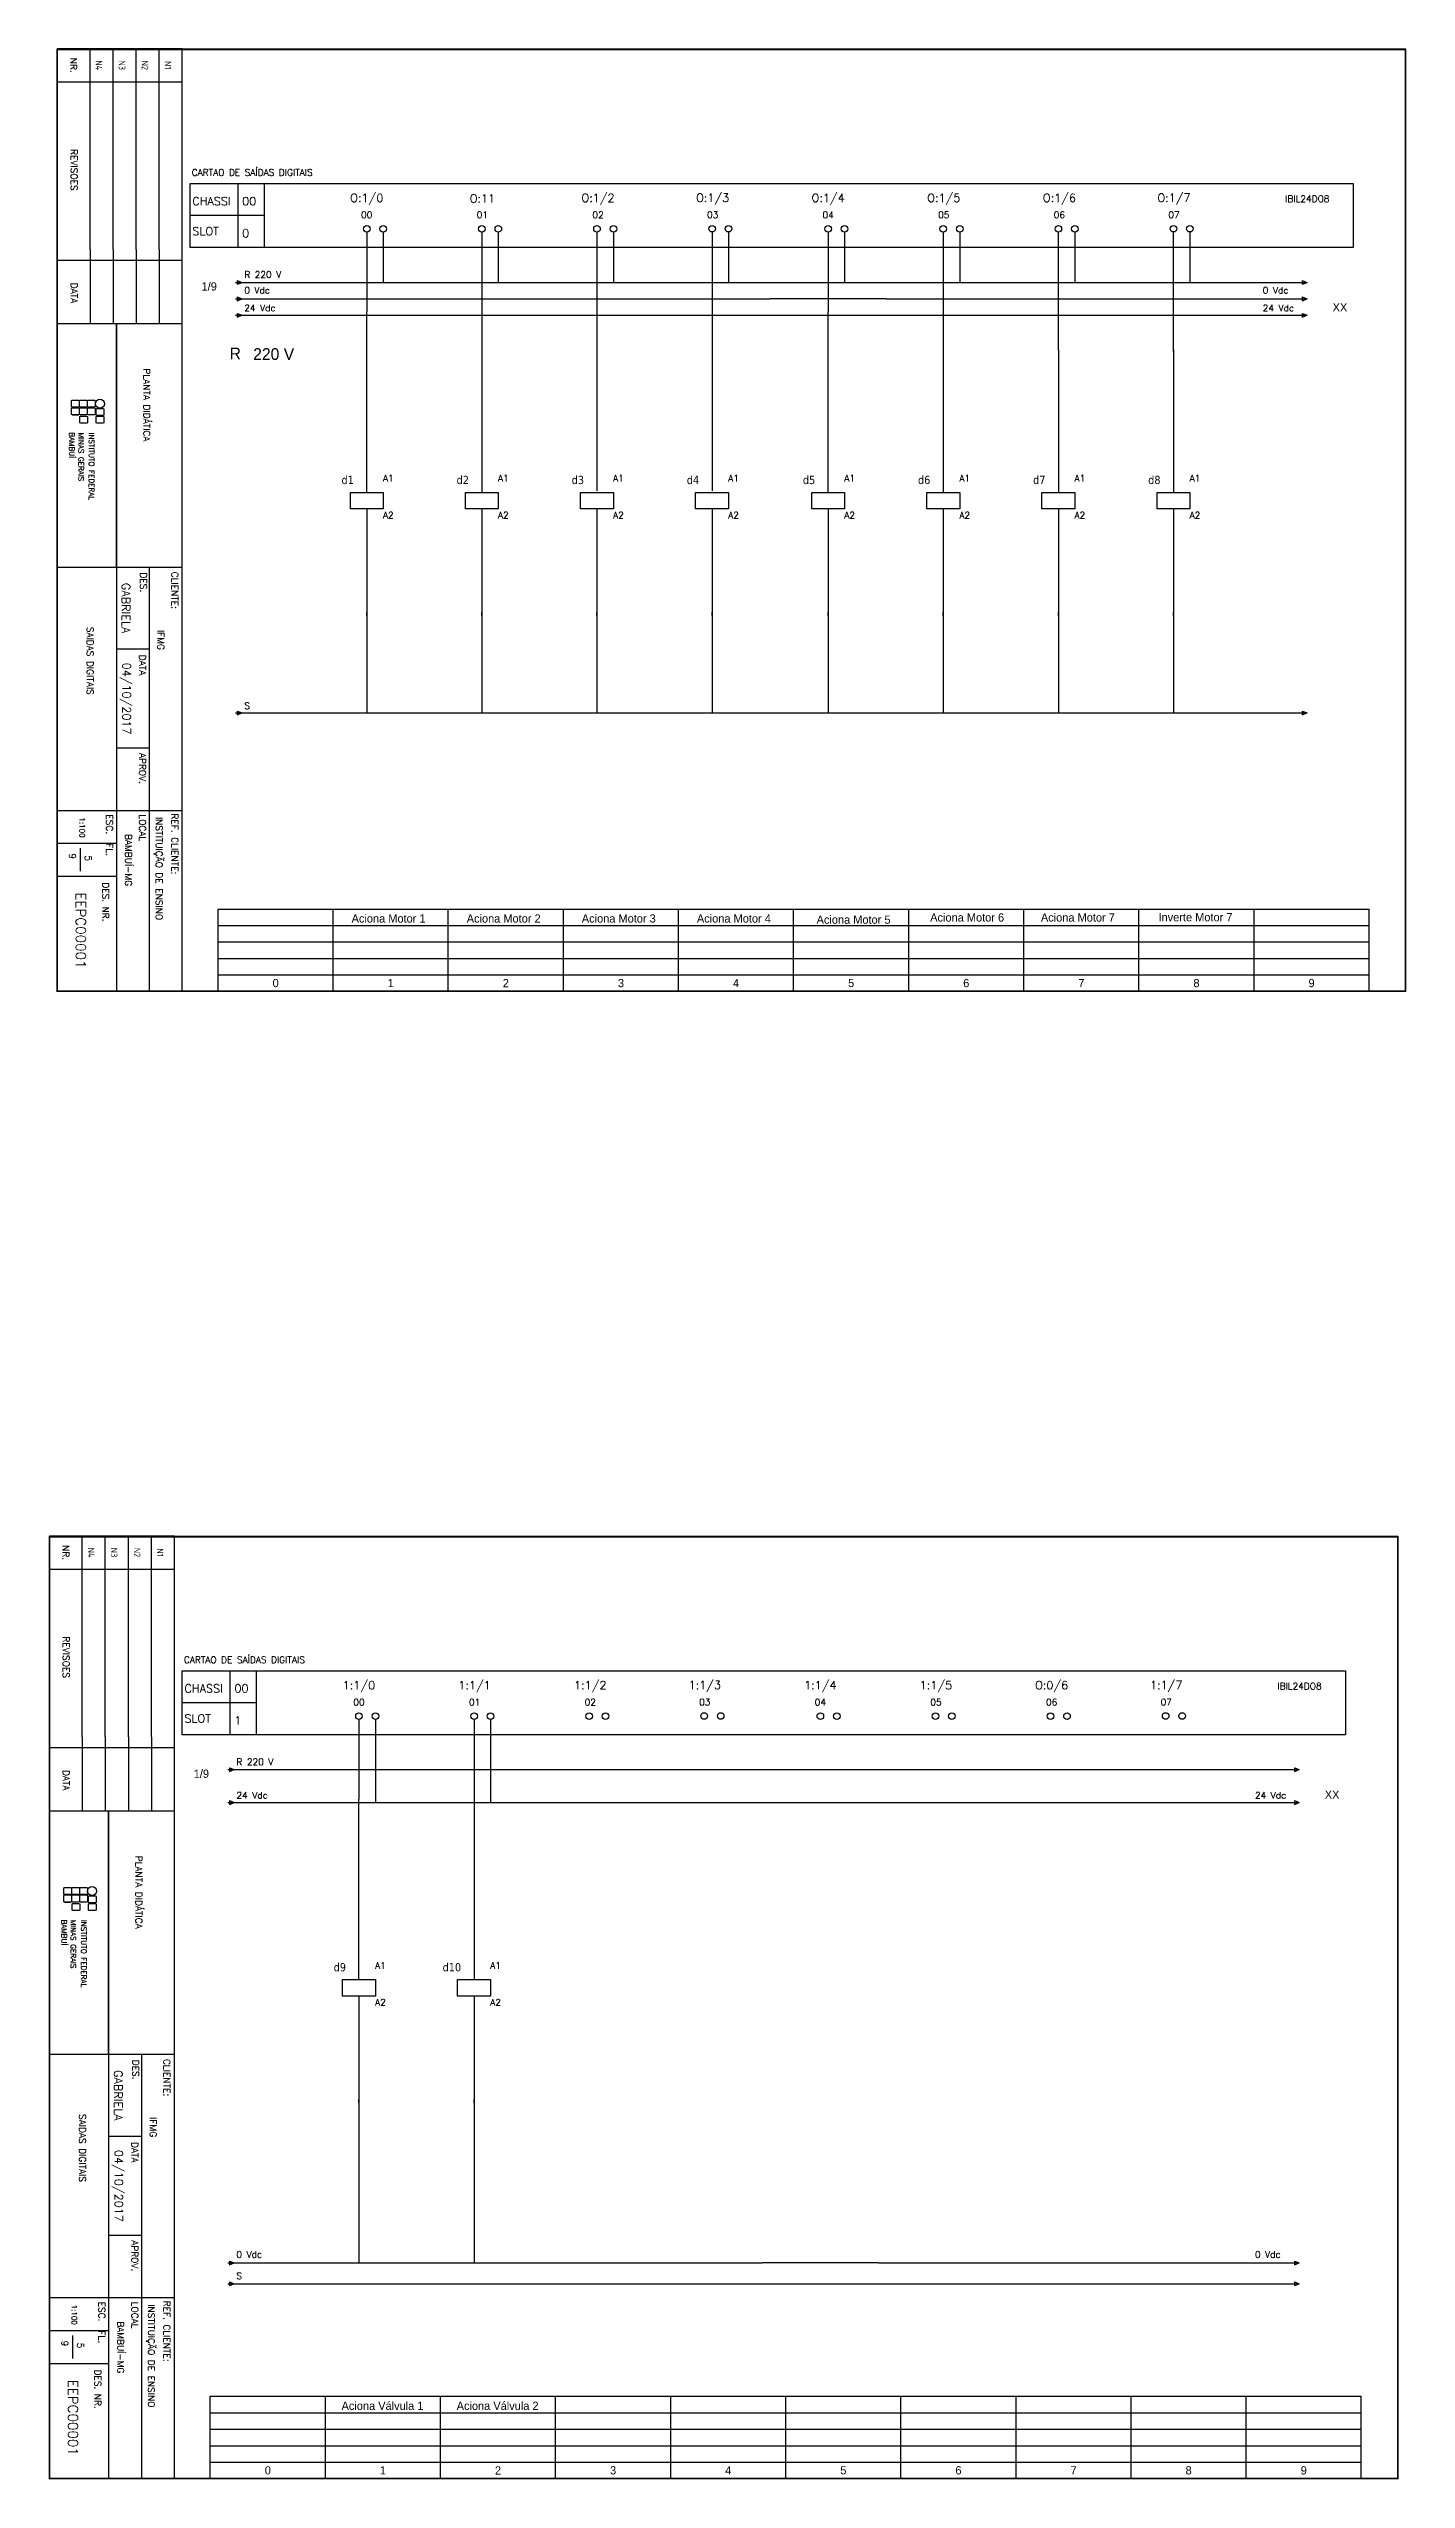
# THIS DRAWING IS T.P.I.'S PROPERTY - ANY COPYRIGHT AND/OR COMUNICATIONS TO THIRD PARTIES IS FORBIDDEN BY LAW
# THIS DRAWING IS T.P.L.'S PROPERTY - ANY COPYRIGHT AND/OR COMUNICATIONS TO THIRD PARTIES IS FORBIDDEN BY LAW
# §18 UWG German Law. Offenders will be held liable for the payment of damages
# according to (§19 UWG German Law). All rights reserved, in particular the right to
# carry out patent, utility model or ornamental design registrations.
# Model space of a CAD drawing. Extents: x -2333 to 4564, y -5034 to 5704.
# Drawn here: x -2333 to 557, y -5034 to 138 of the extents above; entities that cross this region are included whole.
import ezdxf
from ezdxf.enums import TextEntityAlignment as Align

# ---------------------------------------------------------------- set-up
doc = ezdxf.new("R2010")
doc.units = 0
doc.header["$LTSCALE"] = 10
doc.header["$MEASUREMENT"] = 0
doc.layers.get('0').update_dxf_attribs({"linetype": 'CONTINUOUS'})
for name, color, linetype in [('2', 2, 'CONTINUOUS'), ('2T', 3, 'CONTINUOUS'), ('3', 12, 'CONTINUOUS'), ('KADER', 2, 'CONTINUOUS'), ('LEG', 7, 'CONTINUOUS')]:
    doc.layers.add(name, color=color, linetype=linetype)
doc.styles.add('HNSTYLE', font='HEIN.SHX', dxfattribs={"height": 3.5})
doc.styles.add('ROMANS', font='romans')
doc.styles.add('ROMANT', font='romant')
doc.styles.get("Standard").update_dxf_attribs({"font": 'ISO', "height": 2.5})

msp = doc.modelspace()

# ---------------------------------------------------------------- linework, layer by layer
at = {"color": 0}
for p, q in [((-2314.60218, 137.9937), (-2314.60218, -47.5063)), ((-2048.60218, 137.9937), (-2314.60218, 137.9937)), ((-2244.60218, 137.9937), (555.39782, 137.9937)), ((-2244.60218, -289.17702), (-2244.60218, 137.9937)), ((-2195.60218, -289.17702), (-2195.60218, 137.9937)), ((-2146.60218, -289.17702), (-2146.60218, 137.9937)), ((-2097.60218, -289.17702), (-2097.60218, 137.9937)), ((-2048.60218, -1867.5063), (-2048.60218, 137.9937)), ((555.39782, -1867.5063), (555.39782, 137.9937)), ((-2314.60218, 67.9937), (-2048.60218, 67.9937)), ((-2314.60218, -47.5063), (-2314.60218, -1867.5063)), ((-2244.60218, -289.17702), (-2244.60218, -446.67702)), ((-2195.60218, -289.17702), (-2195.60218, -446.67702)), ((-2146.60218, -289.17702), (-2146.60218, -446.67702)), ((-2097.60218, -289.17702), (-2097.60218, -446.67702)), ((-2314.60218, -311.93877), (-2048.60218, -311.93877)), ((-2314.60218, -446.67702), (-2048.60218, -446.67702)), ((-2188.60218, -446.67702), (-2188.60218, -1867.5063)), ((-2188.60218, -964.67702), (-2188.60218, -446.67702)), ((-2314.60218, -964.67702), (-2048.60218, -964.67702)), ((-2118.60218, -964.67702), (-2118.60218, -1867.5063)), ((-2118.60218, -1139.67702), (-2188.60218, -1139.67702)), ((-2188.60218, -1349.67702), (-2118.60218, -1349.67702)), ((-2314.60218, -1482.5063), (-2048.60218, -1482.5063)), ((-2314.60218, -1552.5063), (-2188.60218, -1552.5063)), ((-2265.60218, -1563.0063), (-2265.60218, -1612.0063)), ((-2314.60218, -1622.5063), (-2188.60218, -1622.5063)), ((-2314.60218, -1867.5063), (-2048.60218, -1867.5063)), ((-2314.60218, -1867.5063), (-2314.60218, -1867.5063)), ((-2331.23587, -3026.94404), (-2331.23587, -3212.44404)), ((-2065.23587, -3026.94404), (-2331.23587, -3026.94404)), ((-2261.23587, -3026.94404), (538.76413, -3026.94404)), ((-2261.23587, -3454.11476), (-2261.23587, -3026.94404)), ((-2212.23587, -3454.11476), (-2212.23587, -3026.94404)), ((-2163.23587, -3454.11476), (-2163.23587, -3026.94404)), ((-2114.23587, -3454.11476), (-2114.23587, -3026.94404)), ((-2065.23587, -5032.44404), (-2065.23587, -3026.94404)), ((538.76413, -5032.44404), (538.76413, -3026.94404)), ((-2331.23587, -3096.94404), (-2065.23587, -3096.94404)), ((-2331.23587, -3212.44404), (-2331.23587, -5032.44404)), ((-2261.23587, -3454.11476), (-2261.23587, -3611.61476)), ((-2212.23587, -3454.11476), (-2212.23587, -3611.61476)), ((-2163.23587, -3454.11476), (-2163.23587, -3611.61476)), ((-2114.23587, -3454.11476), (-2114.23587, -3611.61476)), ((-2331.23587, -3476.87651), (-2065.23587, -3476.87651)), ((-2331.23587, -3611.61476), (-2065.23587, -3611.61476)), ((-2205.23587, -3611.61476), (-2205.23587, -5032.44404)), ((-2205.23587, -4129.61476), (-2205.23587, -3611.61476)), ((-2331.23587, -4129.61476), (-2065.23587, -4129.61476)), ((-2135.23587, -4129.61476), (-2135.23587, -5032.44404)), ((-2135.23587, -4304.61476), (-2205.23587, -4304.61476)), ((-2205.23587, -4514.61476), (-2135.23587, -4514.61476)), ((-2331.23587, -4647.44404), (-2065.23587, -4647.44404)), ((-2331.23587, -4717.44404), (-2205.23587, -4717.44404)), ((-2282.23587, -4727.94404), (-2282.23587, -4776.94404)), ((-2331.23587, -4787.44404), (-2205.23587, -4787.44404)), ((-2331.23587, -5032.44404), (-2065.23587, -5032.44404)), ((-2331.23587, -5032.44404), (-2331.23587, -5032.44404))]:
    msp.add_line(p, q, dxfattribs=at)
at = {"color": 0, "const_width": 3.5}
for points in [[(-2314.60219, -1867.5063), (555.39781, -1867.5063), (555.39781, 136.72805), (-2314.60219, 136.72805), (-2314.60219, -1867.5063)], [(-2331.23588, -5032.44404), (538.76412, -5032.44404), (538.76412, -3028.20969), (-2331.23588, -3028.20969), (-2331.23588, -5032.44404)]]:
    msp.add_lwpolyline(points, dxfattribs=at)
at = {"layer": '2', "color": 0}
for p, q in [((-2314.60219, -47.5063), (-2314.60219, 137.9937)), ((-2244.60219, 137.9937), (-2314.60219, 137.9937)), ((-2314.60219, 67.9937), (-2314.60219, 137.9937)), ((-2244.60219, 137.99369), (555.39781, 137.99369)), ((-2314.60219, -1867.5063), (-2314.60219, -47.5063)), ((-2031.82123, -148.54991), (443.99405, -148.54991)), ((-2031.82123, -285.04991), (-2031.82123, -148.54991)), ((-1929.69966, -285.04991), (-1929.69966, -148.54991)), ((-1873.51369, -285.04991), (-1873.51369, -148.54991)), ((443.99405, -148.54991), (443.99405, -285.04991)), ((-1873.51369, -216.79991), (-2031.82123, -216.79991)), ((-1655.73147, -252.0909), (-1655.73147, -421.89442)), ((-1410.73147, -252.0909), (-1410.73147, -421.89442)), ((-1165.73147, -252.0909), (-1165.73147, -421.89442)), ((-920.7399, -251.74762), (-920.7399, -421.89442)), ((-673.64191, -252.0909), (-673.64191, -421.89442)), ((-428.64191, -252.0909), (-428.64191, -421.89442)), ((443.99405, -285.04991), (-2031.82123, -285.04991)), ((-1935.05734, -358.88722), (-1922.10734, -358.88722)), ((-1931.55734, -354.86222), (-1921.23234, -358.88722)), ((-1931.55734, -354.86222), (-1931.55734, -362.91222)), ((-1931.55734, -362.91222), (-1921.23234, -358.88722)), ((-1921.23234, -358.88722), (-1532.18349, -358.88722)), ((331.7777, -358.88722), (344.7277, -358.88722)), ((335.2777, -354.86222), (345.6027, -358.88722)), ((335.2777, -354.86222), (335.2777, -362.91222)), ((335.2777, -362.91222), (345.6027, -358.88722)), ((-1935.05734, -393.88722), (-1922.10734, -393.88722)), ((-1931.55734, -389.86222), (-1921.23234, -393.88722)), ((-1931.55734, -389.86222), (-1931.55734, -397.91222)), ((-1931.55734, -397.91222), (-1921.23234, -393.88722)), ((-1921.23234, -393.88722), (-1532.18349, -393.88722)), ((331.7777, -393.88722), (344.7277, -393.88722)), ((335.2777, -389.86222), (345.6027, -393.88722)), ((335.2777, -389.86222), (335.2777, -397.91222)), ((335.2777, -397.91222), (345.6027, -393.88722)), ((-1935.05734, -428.88722), (-1922.10734, -428.88722)), ((-1931.55734, -424.86222), (-1931.55734, -432.91222)), ((-1931.55734, -424.86222), (-1921.23234, -428.88722)), ((-1931.55734, -432.91222), (-1921.23234, -428.88722)), ((-1921.23234, -428.88722), (331.7777, -428.88722)), ((-1655.73147, -502.16662), (-1655.73147, -421.89442)), ((-1410.73147, -421.89442), (-1410.73147, -502.16662)), ((-1165.73147, -421.89442), (-1165.73147, -498.65868)), ((-920.7399, -421.89442), (-920.7399, -498.65868)), ((-673.64191, -502.16662), (-673.64191, -421.89442)), ((-428.64191, -421.89442), (-428.64191, -502.16662)), ((331.7777, -428.88722), (344.7277, -428.88722)), ((335.2777, -424.86222), (345.6027, -428.88722)), ((335.2777, -424.86222), (335.2777, -432.91222)), ((335.2777, -432.91222), (345.6027, -428.88722)), ((-1655.73147, -764.59497), (-1655.73147, -502.16662)), ((-1410.73147, -502.16662), (-1410.73147, -764.59497)), ((-1165.73147, -498.65868), (-1165.73147, -502.16662)), ((-1165.73147, -502.16662), (-1165.73147, -764.59497)), ((-920.7399, -498.65868), (-920.7399, -502.16662)), ((-920.7399, -502.16662), (-920.7399, -764.59497)), ((-673.64191, -764.59497), (-673.64191, -502.16662)), ((-428.64191, -502.16662), (-428.64191, -764.59497)), ((-183.64191, -502.16662), (-183.64191, -764.59497)), ((61.35809, -502.16662), (61.35809, -764.59497)), ((-1655.73147, -805.79844), (-1655.73147, -764.59497)), ((-1410.73147, -764.59497), (-1410.73147, -805.79844)), ((-1165.73147, -764.59497), (-1165.73147, -802.31098)), ((-920.7399, -764.59497), (-920.7399, -802.31098)), ((-673.64191, -805.79844), (-673.64191, -764.59497)), ((-428.64191, -764.59497), (-428.64191, -805.79844)), ((-183.64191, -764.59497), (-183.64191, -805.79844)), ((61.35809, -764.59497), (61.35809, -805.79844)), ((-1655.73147, -840.79844), (-1655.73147, -1060.90636)), ((-1410.73147, -840.79844), (-1410.73147, -1067.90636)), ((-1165.73147, -840.79844), (-1165.73147, -1275.29474)), ((-920.7399, -840.79844), (-920.7399, -882.98252)), ((-673.64191, -840.79844), (-673.64191, -882.98252)), ((-428.64191, -840.79844), (-428.64191, -882.98252)), ((-183.64191, -840.79844), (-183.64191, -882.98252)), ((61.35809, -840.79844), (61.35809, -882.98252)), ((-920.7399, -882.98252), (-920.7399, -1275.29474)), ((-673.64191, -882.98252), (-673.64191, -1275.29474)), ((-428.64191, -882.98252), (-428.64191, -1275.29474)), ((-183.64191, -882.98252), (-183.64191, -1275.29474)), ((61.35809, -882.98252), (61.35809, -1275.29474)), ((-1655.73147, -1067.90636), (-1655.73147, -1060.90636)), ((-1655.73147, -1060.90636), (-1655.73147, -1275.29474)), ((-1410.73147, -1067.90636), (-1410.73147, -1060.90636)), ((-1410.73147, -1060.90636), (-1410.73147, -1275.29474)), ((-1165.73147, -1067.90636), (-1165.73147, -1060.90636)), ((-920.7399, -1067.90636), (-920.7399, -1060.90636)), ((-673.64191, -1067.90636), (-673.64191, -1060.90636)), ((-428.64191, -1067.90636), (-428.64191, -1060.90636)), ((-183.64191, -1067.90636), (-183.64191, -1060.90636)), ((61.35809, -1067.90636), (61.35809, -1060.90636)), ((-1935.05734, -1275.29474), (-1922.10734, -1275.29474)), ((-1931.55734, -1271.26974), (-1931.55734, -1279.31974)), ((-1931.55734, -1271.26974), (-1921.23234, -1275.29474)), ((-1931.55734, -1279.31974), (-1921.23234, -1275.29474)), ((-1921.23234, -1275.29474), (331.7777, -1275.29474)), ((331.7777, -1275.29474), (344.7277, -1275.29474)), ((335.2777, -1271.26974), (345.6027, -1275.29474)), ((335.2777, -1271.26974), (335.2777, -1279.31974)), ((335.2777, -1279.31974), (345.6027, -1275.29474)), ((-2314.60219, -1482.5063), (-2314.60219, -1867.5063)), ((-2048.60219, -1867.5063), (-2314.60219, -1867.5063)), ((-2331.23588, -3212.44404), (-2331.23588, -3026.94404)), ((-2261.23588, -3026.94404), (-2331.23588, -3026.94404)), ((-2331.23588, -3096.94404), (-2331.23588, -3026.94404)), ((-2261.23588, -3026.94404), (538.76412, -3026.94404)), ((-2331.23588, -5032.44404), (-2331.23588, -3212.44404)), ((-2048.45492, -3313.48765), (427.36036, -3313.48765)), ((-2048.45492, -3449.98765), (-2048.45492, -3313.48765)), ((-1946.33335, -3449.98765), (-1946.33335, -3313.48765)), ((-1890.14738, -3449.98765), (-1890.14738, -3313.48765)), ((427.36036, -3313.48765), (427.36036, -3449.98765)), ((-1890.14738, -3381.73765), (-2048.45492, -3381.73765)), ((427.36036, -3449.98765), (-2048.45492, -3449.98765)), ((-1672.36516, -3417.02864), (-1672.36516, -3586.83215)), ((-1427.36516, -3417.02864), (-1427.36516, -3586.83215)), ((-1951.69103, -3523.82496), (-1938.74103, -3523.82496)), ((-1948.19103, -3519.79996), (-1937.86603, -3523.82496)), ((-1948.19103, -3519.79996), (-1948.19103, -3527.84996)), ((-1948.19103, -3527.84996), (-1937.86603, -3523.82496)), ((-1937.86603, -3523.82496), (-1548.81718, -3523.82496)), ((315.14401, -3523.82496), (328.09401, -3523.82496)), ((318.64401, -3519.79996), (328.96901, -3523.82496)), ((318.64401, -3519.79996), (318.64401, -3527.84996)), ((318.64401, -3527.84996), (328.96901, -3523.82496)), ((-1951.69103, -3593.82496), (-1938.74103, -3593.82496)), ((-1948.19103, -3589.79996), (-1948.19103, -3597.84996)), ((-1948.19103, -3589.79996), (-1937.86603, -3593.82496)), ((-1948.19103, -3597.84996), (-1937.86603, -3593.82496)), ((-1937.86603, -3593.82496), (315.14401, -3593.82496)), ((-1672.36516, -3667.10435), (-1672.36516, -3586.83215)), ((-1427.36516, -3586.83215), (-1427.36516, -3667.10435)), ((315.14401, -3593.82496), (328.09401, -3593.82496)), ((318.64401, -3589.79996), (328.96901, -3593.82496)), ((318.64401, -3589.79996), (318.64401, -3597.84996)), ((318.64401, -3597.84996), (328.96901, -3593.82496)), ((-1672.36516, -3929.5327), (-1672.36516, -3667.10435)), ((-1427.36516, -3667.10435), (-1427.36516, -3929.5327)), ((-1672.36516, -3970.73618), (-1672.36516, -3929.5327)), ((-1427.36516, -3929.5327), (-1427.36516, -3970.73618)), ((-1672.36516, -4005.73618), (-1672.36516, -4225.8441)), ((-1427.36516, -4005.73618), (-1427.36516, -4047.92026)), ((-1427.36516, -4047.92026), (-1427.36516, -4573.52289)), ((-1672.36516, -4232.8441), (-1672.36516, -4225.8441)), ((-1672.36516, -4225.8441), (-1672.36516, -4573.52289)), ((-1427.36516, -4232.8441), (-1427.36516, -4225.8441)), ((-1951.69103, -4573.52289), (-1938.74103, -4573.52289)), ((-1948.19103, -4569.49789), (-1937.86603, -4573.52289)), ((-1948.19103, -4569.49789), (-1948.19103, -4577.54789)), ((-1948.19103, -4577.54789), (-1937.86603, -4573.52289)), ((-1937.86603, -4573.52289), (-1548.81718, -4573.52289)), ((315.14401, -4573.52289), (328.09401, -4573.52289)), ((318.64401, -4569.49789), (328.96901, -4573.52289)), ((318.64401, -4569.49789), (318.64401, -4577.54789)), ((318.64401, -4577.54789), (328.96901, -4573.52289)), ((-2331.23588, -4647.44404), (-2331.23588, -5032.44404)), ((-1951.69103, -4617.84202), (-1938.74103, -4617.84202)), ((-1948.19103, -4613.81702), (-1937.86603, -4617.84202)), ((-1948.19103, -4613.81702), (-1948.19103, -4621.86702)), ((-1948.19103, -4621.86702), (-1937.86603, -4617.84202)), ((-1937.86603, -4617.84202), (-1548.81718, -4617.84202)), ((315.14401, -4617.84202), (328.09401, -4617.84202)), ((318.64401, -4613.81702), (328.96901, -4617.84202)), ((318.64401, -4613.81702), (318.64401, -4621.86702)), ((318.64401, -4621.86702), (328.96901, -4617.84202)), ((-2065.23588, -5032.44404), (-2331.23588, -5032.44404))]:
    msp.add_line(p, q, dxfattribs=at)
at = {"layer": '2', "color": 0, "linetype": 'Continuous'}
for p, q in [((-1620.73147, -252.0909), (-1620.73147, -358.88722)), ((-1375.73147, -252.0909), (-1375.73147, -358.88727)), ((-1130.73147, -252.0909), (-1130.73147, -358.88735)), ((-885.7399, -251.74762), (-885.7399, -358.88744)), ((-638.64191, -252.0909), (-638.64191, -358.88752)), ((-393.64191, -252.0909), (-393.64191, -358.8876)), ((-183.64191, -502.16662), (-183.64191, -252.0909)), ((-148.64191, -252.0909), (-148.64191, -358.88768)), ((61.35809, -506.21297), (61.35812, -251.74761)), ((96.34967, -251.74762), (96.34963, -358.88776)), ((-183.64191, -358.88767), (61.35809, -358.88775)), ((-1637.36516, -3417.02864), (-1637.36516, -3593.82496)), ((-1392.36516, -3417.02864), (-1392.36516, -3593.82496))]:
    msp.add_line(p, q, dxfattribs=at)
at = {"layer": '2', "color": 0}
for points in [[(-1690.73147, -840.79844), (-1690.73147, -805.79844), (-1620.73147, -805.79844), (-1620.73147, -840.79844)], [(-1445.73147, -840.79844), (-1445.73147, -805.79844), (-1375.73147, -805.79844), (-1375.73147, -840.79844)], [(-1200.73147, -840.79844), (-1200.73147, -805.79844), (-1130.73147, -805.79844), (-1130.73147, -840.79844)], [(-955.7399, -840.79844), (-955.7399, -805.79844), (-885.7399, -805.79844), (-885.7399, -840.79844)], [(-708.64191, -840.79844), (-708.64191, -805.79844), (-638.64191, -805.79844), (-638.64191, -840.79844)], [(-463.64191, -840.79844), (-463.64191, -805.79844), (-393.64191, -805.79844), (-393.64191, -840.79844)], [(-218.64191, -840.79844), (-218.64191, -805.79844), (-148.64191, -805.79844), (-148.64191, -840.79844)], [(26.35809, -840.79844), (26.35809, -805.79844), (96.35809, -805.79844), (96.35809, -840.79844)], [(-1707.36516, -4005.73618), (-1707.36516, -3970.73618), (-1637.36516, -3970.73618), (-1637.36516, -4005.73618)], [(-1462.36516, -4005.73618), (-1462.36516, -3970.73618), (-1392.36516, -3970.73618), (-1392.36516, -4005.73618)]]:
    msp.add_lwpolyline(points, close=True, dxfattribs=at)
for centre in [(-1655.73147, -245.0909), (-1620.73147, -245.0909), (-1410.73147, -245.0909), (-1375.73147, -245.0909), (-1165.73147, -245.0909), (-1130.73147, -245.0909), (-920.7399, -244.74762), (-885.7399, -244.74762), (-673.64191, -245.0909), (-638.64191, -245.0909), (-428.64191, -245.0909), (-393.64191, -245.0909), (-183.64191, -245.0909), (-148.64191, -245.0909), (61.34967, -244.74762), (96.34967, -244.74762), (-1672.36516, -3410.02864), (-1637.36516, -3410.02864), (-1427.36516, -3410.02864), (-1392.36516, -3410.02864), (-1182.36516, -3410.02864), (-1147.36516, -3410.02864), (-937.37359, -3409.68536), (-902.37359, -3409.68536), (-690.2756, -3410.02864), (-655.2756, -3410.02864), (-445.2756, -3410.02864), (-410.2756, -3410.02864), (-200.2756, -3410.02864), (-165.2756, -3410.02864), (44.71598, -3409.68536), (79.71598, -3409.68536)]:
    msp.add_circle(centre, 7, dxfattribs=at)
at = {"layer": '3', "color": 0}
for p, q in [((555.39781, -1867.50631), (-2314.60219, -1867.50631)), ((-2314.60219, -1867.50631), (-2314.60219, -1867.50631)), ((-2314.60218, -1867.5063), (-2314.60218, -1867.5063)), ((538.76412, -5032.44404), (-2331.23588, -5032.44404)), ((-2331.23588, -5032.44404), (-2331.23588, -5032.44404)), ((-2331.23587, -5032.44404), (-2331.23587, -5032.44404))]:
    msp.add_line(p, q, dxfattribs=at)
at = {"layer": 'KADER', "color": 0}
for p, q in [((-1972.18616, -1692.5063), (477.81384, -1692.5063)), ((-1972.18616, -1867.5063), (-1972.18616, -1692.5063)), ((-1727.18616, -1832.5063), (-1727.18616, -1692.5063)), ((-1482.18616, -1832.5063), (-1482.18616, -1692.5063)), ((-1237.18616, -1832.5063), (-1237.18616, -1692.5063)), ((-992.18616, -1832.5063), (-992.18616, -1692.5063)), ((-992.18616, -1832.5063), (-992.18616, -1692.5063)), ((-747.18616, -1832.5063), (-747.18616, -1692.5063)), ((-502.18616, -1832.5063), (-502.18616, -1692.5063)), ((-257.18616, -1832.5063), (-257.18616, -1692.5063)), ((-12.18616, -1832.5063), (-12.18616, -1692.5063)), ((232.81384, -1832.5063), (232.81384, -1692.5063)), ((477.81384, -1867.5063), (477.81384, -1692.5063)), ((-1972.18616, -1727.5063), (477.81384, -1727.5063)), ((-1727.18616, -1867.5063), (-1727.18616, -1727.5063)), ((-1972.18616, -1762.5063), (477.81384, -1762.5063)), ((-1972.18616, -1797.5063), (477.81384, -1797.5063)), ((-1972.18616, -1832.5063), (477.81384, -1832.5063)), ((-1727.18616, -1867.5063), (-1727.18616, -1832.5063)), ((-1482.18616, -1867.5063), (-1482.18616, -1832.5063)), ((-1237.18616, -1867.5063), (-1237.18616, -1832.5063)), ((-992.18616, -1867.5063), (-992.18616, -1832.5063)), ((-747.18616, -1867.5063), (-747.18616, -1832.5063)), ((-502.18616, -1867.5063), (-502.18616, -1832.5063)), ((-257.18616, -1867.5063), (-257.18616, -1832.5063)), ((-12.18616, -1867.5063), (-12.18616, -1832.5063)), ((232.81384, -1867.5063), (232.81384, -1832.5063)), ((-1988.81985, -4857.44404), (461.18015, -4857.44404)), ((-1988.81985, -5032.44404), (-1988.81985, -4857.44404)), ((-1743.81985, -4997.44404), (-1743.81985, -4857.44404)), ((-1498.81985, -4997.44404), (-1498.81985, -4857.44404)), ((-1253.81985, -4997.44404), (-1253.81985, -4857.44404)), ((-1008.81985, -4997.44404), (-1008.81985, -4857.44404)), ((-1008.81985, -4997.44404), (-1008.81985, -4857.44404)), ((-763.81985, -4997.44404), (-763.81985, -4857.44404)), ((-518.81985, -4997.44404), (-518.81985, -4857.44404)), ((-273.81985, -4997.44404), (-273.81985, -4857.44404)), ((-28.81985, -4997.44404), (-28.81985, -4857.44404)), ((216.18015, -4997.44404), (216.18015, -4857.44404)), ((461.18015, -5032.44404), (461.18015, -4857.44404)), ((-1988.81985, -4892.44404), (461.18015, -4892.44404)), ((-1743.81985, -5032.44404), (-1743.81985, -4892.44404)), ((-1988.81985, -4927.44404), (461.18015, -4927.44404)), ((-1988.81985, -4962.44404), (461.18015, -4962.44404)), ((-1988.81985, -4997.44404), (461.18015, -4997.44404)), ((-1743.81985, -5032.44404), (-1743.81985, -4997.44404)), ((-1498.81985, -5032.44404), (-1498.81985, -4997.44404)), ((-1253.81985, -5032.44404), (-1253.81985, -4997.44404)), ((-1008.81985, -5032.44404), (-1008.81985, -4997.44404)), ((-763.81985, -5032.44404), (-763.81985, -4997.44404)), ((-518.81985, -5032.44404), (-518.81985, -4997.44404)), ((-273.81985, -5032.44404), (-273.81985, -4997.44404)), ((-28.81985, -5032.44404), (-28.81985, -4997.44404)), ((216.18015, -5032.44404), (216.18015, -4997.44404))]:
    msp.add_line(p, q, dxfattribs=at)
at = {"layer": 'LEG', "color": 0}
for p, q in [((-2314.60219, -47.50631), (-2314.60219, 137.99369)), ((-2244.60219, 137.99369), (-2314.60219, 137.99369)), ((-2314.60219, 67.99369), (-2314.60219, 137.99369)), ((-2314.60219, -47.50631), (-2314.60219, -1867.50631)), ((-1532.18349, -358.88722), (331.7777, -358.88784)), ((-1532.18349, -393.88722), (-1287.18349, -393.88722)), ((-1287.18349, -393.88722), (-1042.18349, -393.88784)), ((-1042.18349, -393.88784), (-797.19191, -393.88722)), ((-550.09392, -393.88722), (-305.09392, -393.88722)), ((-305.09392, -393.88722), (331.7777, -393.88784)), ((-2331.23588, -3212.44404), (-2331.23588, -3026.94404)), ((-2261.23588, -3026.94404), (-2331.23588, -3026.94404)), ((-2331.23588, -3096.94404), (-2331.23588, -3026.94404)), ((-2331.23588, -3212.44404), (-2331.23588, -5032.44404)), ((-1548.81718, -3523.82496), (315.14401, -3523.82558)), ((-1548.81718, -4573.52289), (-1303.81718, -4573.52289)), ((-1303.81718, -4573.52289), (-1058.81718, -4573.52352)), ((-1058.81718, -4573.52352), (-813.8256, -4573.52289)), ((-566.72761, -4573.52289), (-321.72761, -4573.52289)), ((-321.72761, -4573.52289), (315.14401, -4573.52352)), ((-1548.81718, -4617.84202), (315.14401, -4617.84265))]:
    msp.add_line(p, q, dxfattribs=at)
at = {"layer": 'LEG', "linetype": 'Continuous'}
for p, q in [((-550.09392, -393.88722), (-797.19191, -393.88722)), ((-2284.02408, -610.60797), (-2282.81277, -609.39802)), ((-2284.02408, -623.83403), (-2284.02408, -610.60797)), ((-2282.81277, -609.39802), (-2268.73646, -609.39802)), ((-2268.73646, -609.39802), (-2267.81753, -611.31726)), ((-2267.81753, -611.31726), (-2267.81753, -623.87576)), ((-2267.03628, -610.60797), (-2265.82497, -609.39802)), ((-2267.03628, -623.83403), (-2267.03628, -610.60797)), ((-2265.82497, -609.39802), (-2251.74866, -609.39802)), ((-2251.74866, -609.39802), (-2250.82973, -611.31726)), ((-2250.82973, -611.31726), (-2250.82973, -623.87576)), ((-2250.05151, -610.60797), (-2248.84019, -609.39802)), ((-2250.05151, -623.83403), (-2250.05151, -610.60797)), ((-2248.84019, -609.39802), (-2234.76388, -609.39802)), ((-2234.76388, -609.39802), (-2233.84495, -611.31726)), ((-2233.84495, -611.31726), (-2233.84495, -623.87576)), ((-2282.3533, -624.83538), (-2284.02408, -623.83403)), ((-2284.02408, -626.8968), (-2282.81277, -625.68685)), ((-2284.02408, -640.12286), (-2284.02408, -626.8968)), ((-2282.3533, -641.12421), (-2284.02408, -640.12286)), ((-2282.81277, -625.68685), (-2268.73646, -625.68685)), ((-2269.69716, -624.83538), (-2282.3533, -624.83538)), ((-2282.3533, -624.83538), (-2269.69716, -624.83538)), ((-2269.69716, -624.83538), (-2282.3533, -624.83538)), ((-2269.69716, -641.12421), (-2282.3533, -641.12421)), ((-2282.3533, -641.12421), (-2269.69716, -641.12421)), ((-2269.69716, -641.12421), (-2282.3533, -641.12421)), ((-2267.81753, -623.87576), (-2269.69716, -624.83538)), ((-2267.81753, -640.16459), (-2269.69716, -641.12421)), ((-2268.73646, -625.68685), (-2267.81753, -627.60608)), ((-2267.81753, -627.60608), (-2267.81753, -640.16459)), ((-2265.3655, -624.83538), (-2267.03628, -623.83403)), ((-2267.03628, -626.8968), (-2265.82497, -625.68685)), ((-2267.03628, -640.12286), (-2267.03628, -626.8968)), ((-2265.3655, -641.12421), (-2267.03628, -640.12286)), ((-2266.1745, -644.63516), (-2264.96319, -643.42521)), ((-2266.1745, -657.86123), (-2266.1745, -644.63516)), ((-2264.50372, -658.86257), (-2266.1745, -657.86123)), ((-2265.82497, -625.68685), (-2251.74866, -625.68685)), ((-2252.70936, -624.83538), (-2265.3655, -624.83538)), ((-2252.70936, -641.12421), (-2265.3655, -641.12421)), ((-2264.96319, -643.42521), (-2250.88688, -643.42521)), ((-2251.84758, -658.86257), (-2264.50372, -658.86257)), ((-2250.82973, -623.87576), (-2252.70936, -624.83538)), ((-2250.82973, -640.16459), (-2252.70936, -641.12421)), ((-2249.96795, -657.90295), (-2251.84758, -658.86257)), ((-2251.74866, -625.68685), (-2250.82973, -627.60608)), ((-2250.88688, -643.42521), (-2249.96795, -645.34445)), ((-2250.82973, -627.60608), (-2250.82973, -640.16459)), ((-2248.38073, -624.83538), (-2250.05151, -623.83403)), ((-2250.05151, -626.8968), (-2248.84019, -625.68685)), ((-2250.05151, -640.12286), (-2250.05151, -626.8968)), ((-2248.38073, -641.12421), (-2250.05151, -640.12286)), ((-2249.96795, -645.34445), (-2249.96795, -657.90295)), ((-2248.84019, -625.68685), (-2234.76388, -625.68685)), ((-2235.72458, -624.83538), (-2248.38073, -624.83538)), ((-2235.72458, -641.12421), (-2248.38073, -641.12421)), ((-2233.84495, -623.87576), (-2235.72458, -624.83538)), ((-2233.84495, -640.16459), (-2235.72458, -641.12421)), ((-2234.76388, -625.68685), (-2233.84495, -627.60608)), ((-2233.84495, -627.60608), (-2233.84495, -640.16459)), ((-2231.55305, -628.34633), (-2230.34174, -627.13638)), ((-2231.55305, -641.5724), (-2231.55305, -628.34633)), ((-2229.88227, -642.57374), (-2231.55305, -641.5724)), ((-2231.55305, -644.63516), (-2230.34174, -643.42521)), ((-2231.55305, -657.86123), (-2231.55305, -644.63516)), ((-2229.88227, -658.86257), (-2231.55305, -657.86123)), ((-2230.34174, -627.13638), (-2216.26543, -627.13638)), ((-2230.34174, -643.42521), (-2216.26543, -643.42521)), ((-2217.22613, -642.57374), (-2229.88227, -642.57374)), ((-2217.22613, -658.86257), (-2229.88227, -658.86257)), ((-2215.3465, -641.61412), (-2217.22613, -642.57374)), ((-2215.3465, -657.90295), (-2217.22613, -658.86257)), ((-2216.26543, -627.13638), (-2215.3465, -629.05562)), ((-2216.26543, -643.42521), (-2215.3465, -645.34445)), ((-2215.3465, -629.05562), (-2215.3465, -641.61412)), ((-2215.3465, -645.34445), (-2215.3465, -657.90295)), ((-2300.65777, -3775.54571), (-2299.44646, -3774.33576)), ((-2300.65777, -3788.77177), (-2300.65777, -3775.54571)), ((-2299.44646, -3774.33576), (-2285.37015, -3774.33576)), ((-2285.37015, -3774.33576), (-2284.45122, -3776.25499)), ((-2283.66997, -3775.54571), (-2282.45866, -3774.33576)), ((-2283.66997, -3788.77177), (-2283.66997, -3775.54571)), ((-2282.45866, -3774.33576), (-2268.38235, -3774.33576)), ((-2268.38235, -3774.33576), (-2267.46342, -3776.25499)), ((-2266.6852, -3775.54571), (-2265.47388, -3774.33576)), ((-2266.6852, -3788.77177), (-2266.6852, -3775.54571)), ((-2265.47388, -3774.33576), (-2251.39757, -3774.33576)), ((-2251.39757, -3774.33576), (-2250.47864, -3776.25499)), ((-2298.98699, -3789.77312), (-2300.65777, -3788.77177)), ((-2300.65777, -3791.83454), (-2299.44646, -3790.62458)), ((-2300.65777, -3805.0606), (-2300.65777, -3791.83454)), ((-2298.98699, -3806.06194), (-2300.65777, -3805.0606)), ((-2299.44646, -3790.62458), (-2285.37015, -3790.62458)), ((-2286.33085, -3789.77312), (-2298.98699, -3789.77312)), ((-2298.98699, -3789.77312), (-2286.33085, -3789.77312)), ((-2286.33085, -3789.77312), (-2298.98699, -3789.77312)), ((-2286.33085, -3806.06194), (-2298.98699, -3806.06194)), ((-2298.98699, -3806.06194), (-2286.33085, -3806.06194)), ((-2286.33085, -3806.06194), (-2298.98699, -3806.06194)), ((-2284.45122, -3788.8135), (-2286.33085, -3789.77312)), ((-2284.45122, -3805.10232), (-2286.33085, -3806.06194)), ((-2285.37015, -3790.62458), (-2284.45122, -3792.54382)), ((-2284.45122, -3776.25499), (-2284.45122, -3788.8135)), ((-2284.45122, -3792.54382), (-2284.45122, -3805.10232)), ((-2281.99919, -3789.77312), (-2283.66997, -3788.77177)), ((-2283.66997, -3791.83454), (-2282.45866, -3790.62458)), ((-2283.66997, -3805.0606), (-2283.66997, -3791.83454)), ((-2281.99919, -3806.06194), (-2283.66997, -3805.0606)), ((-2282.80819, -3809.5729), (-2281.59688, -3808.36295)), ((-2282.80819, -3822.79896), (-2282.80819, -3809.5729)), ((-2281.13741, -3823.80031), (-2282.80819, -3822.79896)), ((-2282.45866, -3790.62458), (-2268.38235, -3790.62458)), ((-2269.34305, -3789.77312), (-2281.99919, -3789.77312)), ((-2269.34305, -3806.06194), (-2281.99919, -3806.06194)), ((-2281.59688, -3808.36295), (-2267.52057, -3808.36295)), ((-2268.48127, -3823.80031), (-2281.13741, -3823.80031)), ((-2267.46342, -3788.8135), (-2269.34305, -3789.77312)), ((-2267.46342, -3805.10232), (-2269.34305, -3806.06194)), ((-2266.60164, -3822.84069), (-2268.48127, -3823.80031)), ((-2268.38235, -3790.62458), (-2267.46342, -3792.54382)), ((-2267.52057, -3808.36295), (-2266.60164, -3810.28218)), ((-2267.46342, -3776.25499), (-2267.46342, -3788.8135)), ((-2267.46342, -3792.54382), (-2267.46342, -3805.10232)), ((-2265.01442, -3789.77312), (-2266.6852, -3788.77177)), ((-2266.6852, -3791.83454), (-2265.47388, -3790.62458)), ((-2266.6852, -3805.0606), (-2266.6852, -3791.83454)), ((-2265.01442, -3806.06194), (-2266.6852, -3805.0606)), ((-2266.60164, -3810.28218), (-2266.60164, -3822.84069)), ((-2265.47388, -3790.62458), (-2251.39757, -3790.62458)), ((-2252.35827, -3789.77312), (-2265.01442, -3789.77312)), ((-2252.35827, -3806.06194), (-2265.01442, -3806.06194)), ((-2250.47864, -3788.8135), (-2252.35827, -3789.77312)), ((-2250.47864, -3805.10232), (-2252.35827, -3806.06194)), ((-2251.39757, -3790.62458), (-2250.47864, -3792.54382)), ((-2250.47864, -3776.25499), (-2250.47864, -3788.8135)), ((-2250.47864, -3792.54382), (-2250.47864, -3805.10232)), ((-2248.18674, -3793.28407), (-2246.97543, -3792.07412)), ((-2248.18674, -3806.51014), (-2248.18674, -3793.28407)), ((-2246.51596, -3807.51148), (-2248.18674, -3806.51014)), ((-2248.18674, -3809.5729), (-2246.97543, -3808.36295)), ((-2248.18674, -3822.79896), (-2248.18674, -3809.5729)), ((-2246.51596, -3823.80031), (-2248.18674, -3822.79896)), ((-2246.97543, -3792.07412), (-2232.89912, -3792.07412)), ((-2246.97543, -3808.36295), (-2232.89912, -3808.36295)), ((-2233.85982, -3807.51148), (-2246.51596, -3807.51148)), ((-2233.85982, -3823.80031), (-2246.51596, -3823.80031)), ((-2231.98019, -3806.55186), (-2233.85982, -3807.51148)), ((-2231.98019, -3822.84069), (-2233.85982, -3823.80031)), ((-2232.89912, -3792.07412), (-2231.98019, -3793.99336)), ((-2232.89912, -3808.36295), (-2231.98019, -3810.28218)), ((-2231.98019, -3793.99336), (-2231.98019, -3806.55186)), ((-2231.98019, -3810.28218), (-2231.98019, -3822.84069)), ((-566.72761, -4573.52289), (-813.8256, -4573.52289))]:
    msp.add_line(p, q, dxfattribs=at)
for centre in [(-2223.76002, -617.32961), (-2240.39371, -3782.26735)]:
    msp.add_circle(centre, 9.52286, dxfattribs=at)

# ---------------------------------------------------------------- texts
at = {"color": 0, "style": 'ROMANS'}
for p in [(-2279.60218, 102.9937), (-2296.23587, -3061.94404)]:
    msp.add_text('NR.', height=14, rotation=270, dxfattribs=at).set_placement(p, align=Align.MIDDLE)
for s, p in [('REVISOES', (-2285.78132, -119.57676)), ('DATA', (-2285.78432, -381.43588)), ('REVISOES', (-2302.41501, -3284.5145)), ('DATA', (-2302.41801, -3546.37362))]:
    msp.add_text(s, height=14, rotation=270, dxfattribs=at).set_placement(p, align=Align.CENTER)
for s, height, p in [('PLANTA DIDÁTICA', 14, (-2131.17287, -542.11288)), ('BAMBUÍ', 11.2, (-2288.94518, -677.92035)), ('MINAS GERAIS', 11.2, (-2269.37616, -678.66561)), ('INSTITUTO FEDERAL', 11.2, (-2247.01185, -678.74801)), ('DES.', 14, (-2137.97358, -976.42151)), ('CLIENTE:', 14, (-2071.49554, -974.52086)), ('SAIDAS DIGITAIS', 14, (-2251.35388, -1091.96862)), ('IFMG', 14, (-2100.87247, -1098.53307)), ('DATA', 14, (-2139.87295, -1151.28172)), ('APROV.', 14, (-2139.87295, -1360.3537)), ('ESC.  FL.', 14, (-2210.14973, -1491.14253)), ('LOCAL', 14, (-2139.87295, -1491.14253)), ('INSTITUIÇÃO DE ENSINO', 14, (-2104.64485, -1496.50228)), ('REF. CLIENTE:', 14, (-2071.49554, -1489.24188)), ('BAMBUÍ-MG', 14, (-2169.94631, -1532.78962)), ('9', 14, (-2288.91789, -1573.97671)), ('5', 14, (-2255.58573, -1578.51762)), ('DES. NR.', 14, (-2218.42965, -1635.59227)), ('PLANTA DIDÁTICA', 14, (-2147.80656, -3707.05062)), ('BAMBUÍ', 11.2, (-2305.57887, -3842.85809)), ('MINAS GERAIS', 11.2, (-2286.00985, -3843.60334)), ('INSTITUTO FEDERAL', 11.2, (-2263.64555, -3843.68575)), ('DES.', 14, (-2154.60727, -4141.35925)), ('CLIENTE:', 14, (-2088.12923, -4139.4586)), ('SAIDAS DIGITAIS', 14, (-2267.98757, -4256.90636)), ('IFMG', 14, (-2117.50616, -4263.4708)), ('DATA', 14, (-2156.50664, -4316.21946)), ('APROV.', 14, (-2156.50664, -4525.29144)), ('ESC.  FL.', 14, (-2226.78342, -4656.08027)), ('BAMBUÍ-MG', 14, (-2186.58, -4697.72735)), ('LOCAL', 14, (-2156.50664, -4656.08027)), ('INSTITUIÇÃO DE ENSINO', 14, (-2121.27854, -4661.44002)), ('REF. CLIENTE:', 14, (-2088.12923, -4654.17961)), ('9', 14, (-2305.55158, -4738.91445)), ('5', 14, (-2272.21942, -4743.45535)), ('DES. NR.', 14, (-2235.06334, -4800.53001))]:
    msp.add_text(s, height=height, rotation=270, dxfattribs=at).set_placement(p)
at = {"color": 0}
for tag, p in [('N4', (-2225.90589, 102.9937)), ('N3', (-2176.90589, 102.9937)), ('N2', (-2127.90589, 102.9937)), ('N1', (-2078.90589, 102.9937)), ('N4', (-2242.53958, -3061.94404)), ('N3', (-2193.53958, -3061.94404)), ('N2', (-2144.53958, -3061.94404)), ('N1', (-2095.53958, -3061.94404))]:
    msp.add_attdef(tag, text='', height=14, rotation=270, dxfattribs=at).set_placement(p, align=Align.MIDDLE)
at = {"color": 0, "style": 'ROMANS'}
for tag, text, height, p in [('GABRIELA', 'FRANCISCO', 17.5, (-2168.16151, -1052.17702)), ('1:100', '', 11.2, (-2261.55727, -1518.9063)), ('GABRIELA', 'FRANCISCO', 17.5, (-2184.7952, -4217.11476)), ('1:100', '', 11.2, (-2278.19096, -4683.84404))]:
    msp.add_attdef(tag, text=text, height=height, rotation=270, dxfattribs=at).set_placement(p, align=Align.MIDDLE)
at = {"color": 0, "style": 'ROMANS', "flags": 8}
for p in [(-2168.16151, -1244.67702), (-2184.7952, -4409.61476)]:
    msp.add_attdef('04/10/2017', text='04/10/04', height=17.5, rotation=270, dxfattribs=at).set_placement(p, align=Align.MIDDLE)
at = {"color": 0, "ltscale": 3, "style": 'ROMANT'}
for p in [(-2264.41914, -1738.01616), (-2281.05283, -4902.9539)]:
    msp.add_attdef('EEPC00001', text='', height=21, rotation=270, dxfattribs=at).set_placement(p, align=Align.MIDDLE)
at = {"layer": '2', "color": 0, "style": 'ROMANS'}
for s, p in [('CHASSI', (-2027.07303, -186.1217)), ('00', (-1920.88851, -186.1217)), ('SLOT', (-2027.07303, -250.10666)), ('0', (-1920.88851, -254.3717)), ('CHASSI', (-2043.70672, -3351.05944)), ('00', (-1937.5222, -3351.05944)), ('SLOT', (-2043.70672, -3415.0444)), ('1', (-1937.5222, -3419.30944))]:
    msp.add_text(s, height=17.5, dxfattribs=at).set_placement(p, align=Align.MIDDLE_LEFT)
at = {"layer": '2', "color": 0, "style": 'HNSTYLE'}
for s, p in [('R', (-1947.81413, -522.74525)), ('220 V', (-1897.5919, -523.96881))]:
    msp.add_text(s, height=25, dxfattribs=at).set_placement(p)
at = {"layer": '2', "color": 0, "char_height": 17.5, "width": 112.84, "attachment_point": 6}
for s, insert in [('{\\fTahoma|b0|i0|c0|p34;d1}', (-1683.29391, -779.5423)), ('{\\fTahoma|b0|i0|c0|p34;d2}', (-1438.29391, -779.5423)), ('{\\fTahoma|b0|i0|c0|p34;d3}', (-1193.29391, -779.5423)), ('{\\fTahoma|b0|i0|c0|p34;d4}', (-948.30233, -779.5423)), ('{\\fTahoma|b0|i0|c0|p34;d5}', (-701.20435, -779.5423)), ('{\\fTahoma|b0|i0|c0|p34;d6}', (-456.20435, -779.5423)), ('{\\fTahoma|b0|i0|c0|p34;d7}', (-211.20435, -779.5423)), ('{\\fTahoma|b0|i0|c0|p34;d8}', (33.79565, -779.5423)), ('{\\fTahoma|b0|i0|c0|p34;d9}', (-1699.9276, -3944.48003)), ('{\\fTahoma|b0|i0|c0|p34;d10}', (-1454.9276, -3944.48003))]:
    msp.add_mtext(s, dxfattribs=dict(at, insert=insert))
at = {"layer": '2T', "color": 0, "style": 'ROMANS'}
for s, p in [('CARTAO DE SAÍDAS DIGITAIS', (-2028.32123, -118.04949)), ('IBIL24DO8', (299.1343, -174.12337)), ('A1', (-1621.41608, -768.84345)), ('A1', (-1376.41608, -768.84345)), ('A1', (-1131.41608, -768.84345)), ('A1', (-886.42451, -768.84345)), ('A1', (-639.32652, -768.84345)), ('A1', (-394.32652, -768.84345)), ('A1', (-149.32652, -768.84345)), ('A1', (95.67348, -768.84345)), ('A2', (-1621.41608, -847.15839)), ('A2', (-1376.41608, -847.15839)), ('A2', (-1131.41608, -847.15839)), ('A2', (-886.42451, -847.15839)), ('A2', (-639.32652, -847.15839)), ('A2', (-394.32652, -847.15839)), ('A2', (-149.32652, -847.15839)), ('A2', (95.67348, -847.15839)), ('CARTAO DE SAÍDAS DIGITAIS', (-2044.95492, -3282.98723)), ('IBIL24DO8', (282.50061, -3339.0611)), ('A1', (-1638.04977, -3933.78119)), ('A1', (-1393.04977, -3933.78119)), ('A2', (-1638.04977, -4012.09613)), ('A2', (-1393.04977, -4012.09613))]:
    msp.add_text(s, height=14, dxfattribs=at).set_placement(p, align=Align.TOP_LEFT)
at = {"layer": '2T', "color": 0}
for s, height, style, p in [('O:1/0', 17.5, 'ROMANS', (-1655.73147, -180.52469)), ('O:11', 17.5, 'ROMANS', (-1409.59084, -180.52469)), ('O:1/2', 17.5, 'ROMANS', (-1163.45021, -180.52469)), ('O:1/3', 17.5, 'ROMANS', (-919.58257, -180.18141)), ('O:1/4', 17.5, 'ROMANS', (-673.64191, -180.52469)), ('O:1/5', 17.5, 'ROMANS', (-427.50128, -180.52469)), ('O:1/6', 17.5, 'ROMANS', (-181.36065, -180.52469)), ('O:1/7', 17.5, 'ROMANS', (62.507, -180.18141)), ('00', 14, 'ROMANS', (-1655.73147, -215.39319)), ('01', 14, 'ROMANS', (-1409.59084, -215.39319)), ('02', 14, 'ROMANS', (-1163.45021, -215.39319)), ('03', 14, 'ROMANS', (-919.58257, -215.04991)), ('04', 14, 'ROMANS', (-673.64191, -215.39319)), ('05', 14, 'ROMANS', (-427.50128, -215.39319)), ('06', 14, 'ROMANS', (-181.36065, -215.39319)), ('07', 14, 'ROMANS', (62.507, -215.04991)), ('1/9', 17.5, 'HNSTYLE', (-1991.11338, -367.19697)), ('XX', 17.5, 'HNSTYLE', (415.6481, -412.07596)), ('Aciona Motor 1', 17.5, 'HNSTYLE', (-1609.32891, -1712.21424)), ('Aciona Motor 2', 17.5, 'HNSTYLE', (-1364.32891, -1712.21424)), ('Aciona Motor 3', 17.5, 'HNSTYLE', (-1119.32891, -1712.21424)), ('Aciona Motor 4', 17.5, 'HNSTYLE', (-874.32891, -1712.21424)), ('Aciona Motor 5', 17.5, 'HNSTYLE', (-619.60286, -1714.75629)), ('Aciona Motor 6', 17.5, 'HNSTYLE', (-377.80556, -1710.07403)), ('Aciona Motor 7', 17.5, 'HNSTYLE', (-142.09873, -1710.07403)), ('Inverte Motor 7', 17.5, 'HNSTYLE', (108.18844, -1710.07403)), ('0', 17.5, 'HNSTYLE', (-1849.68616, -1850.0063)), ('1', 17.5, 'HNSTYLE', (-1604.68616, -1850.0063)), ('2', 17.5, 'HNSTYLE', (-1359.68616, -1850.0063)), ('3', 17.5, 'HNSTYLE', (-1114.68616, -1850.0063)), ('4', 17.5, 'HNSTYLE', (-869.68616, -1850.0063)), ('5', 17.5, 'HNSTYLE', (-624.68616, -1850.0063)), ('6', 17.5, 'HNSTYLE', (-379.68616, -1850.0063)), ('7', 17.5, 'HNSTYLE', (-134.68616, -1850.0063)), ('8', 17.5, 'HNSTYLE', (110.31384, -1850.0063)), ('9', 17.5, 'HNSTYLE', (355.31384, -1850.0063)), ('1:1/0', 17.5, 'ROMANS', (-1672.36516, -3345.46243)), ('1:1/1', 17.5, 'ROMANS', (-1426.22453, -3345.46243)), ('1:1/2', 17.5, 'ROMANS', (-1180.0839, -3345.46243)), ('1:1/3', 17.5, 'ROMANS', (-936.21626, -3345.11915)), ('1:1/4', 17.5, 'ROMANS', (-690.2756, -3345.46243)), ('1:1/5', 17.5, 'ROMANS', (-444.13497, -3345.46243)), ('O:0/6', 17.5, 'ROMANS', (-197.99434, -3345.46243)), ('1:1/7', 17.5, 'ROMANS', (45.87331, -3345.11915)), ('00', 14, 'ROMANS', (-1672.36516, -3380.33093)), ('01', 14, 'ROMANS', (-1426.22453, -3380.33093)), ('02', 14, 'ROMANS', (-1180.0839, -3380.33093)), ('03', 14, 'ROMANS', (-936.21626, -3379.98765)), ('04', 14, 'ROMANS', (-690.2756, -3380.33093)), ('05', 14, 'ROMANS', (-444.13497, -3380.33093)), ('06', 14, 'ROMANS', (-197.99434, -3380.33093)), ('07', 14, 'ROMANS', (45.87331, -3379.98765)), ('1/9', 17.5, 'HNSTYLE', (-2007.74707, -3532.1347)), ('XX', 17.5, 'HNSTYLE', (399.01441, -3577.0137)), ('Aciona Válvula 1', 17.5, 'HNSTYLE', (-1622.25165, -4877.15197)), ('Aciona Válvula 2', 17.5, 'HNSTYLE', (-1377.25165, -4877.15197)), ('0', 17.5, 'HNSTYLE', (-1866.31985, -5014.94404)), ('1', 17.5, 'HNSTYLE', (-1621.31985, -5014.94404)), ('2', 17.5, 'HNSTYLE', (-1376.31985, -5014.94404)), ('3', 17.5, 'HNSTYLE', (-1131.31985, -5014.94404)), ('4', 17.5, 'HNSTYLE', (-886.31985, -5014.94404)), ('5', 17.5, 'HNSTYLE', (-641.31985, -5014.94404)), ('6', 17.5, 'HNSTYLE', (-396.31985, -5014.94404)), ('7', 17.5, 'HNSTYLE', (-151.31985, -5014.94404)), ('8', 17.5, 'HNSTYLE', (93.68015, -5014.94404)), ('9', 17.5, 'HNSTYLE', (338.68015, -5014.94404))]:
    msp.add_text(s, height=height, dxfattribs=dict(at, style=style)).set_placement(p, align=Align.MIDDLE)
at = {"layer": '2T', "color": 0, "style": 'ROMANS'}
for s, p in [('R 220 V', (-1916.4672, -349.35304)), ('0 Vdc', (-1916.4672, -382.82711)), ('24 Vdc', (-1916.4672, -420.52633)), ('0 Vdc', (251.3645, -382.82711)), ('24 Vdc', (251.3645, -420.52633)), ('S', (-1916.4672, -1266.93385)), ('R 220 V', (-1933.10089, -3514.29078)), ('24 Vdc', (-1933.10089, -3585.46407)), ('24 Vdc', (234.73081, -3585.46407)), ('0 Vdc', (-1933.10089, -4562.46279)), ('0 Vdc', (234.73081, -4562.46279)), ('S', (-1933.10089, -4608.30785))]:
    msp.add_text(s, height=14, dxfattribs=at).set_placement(p)

doc.saveas('drawing.dxf')
